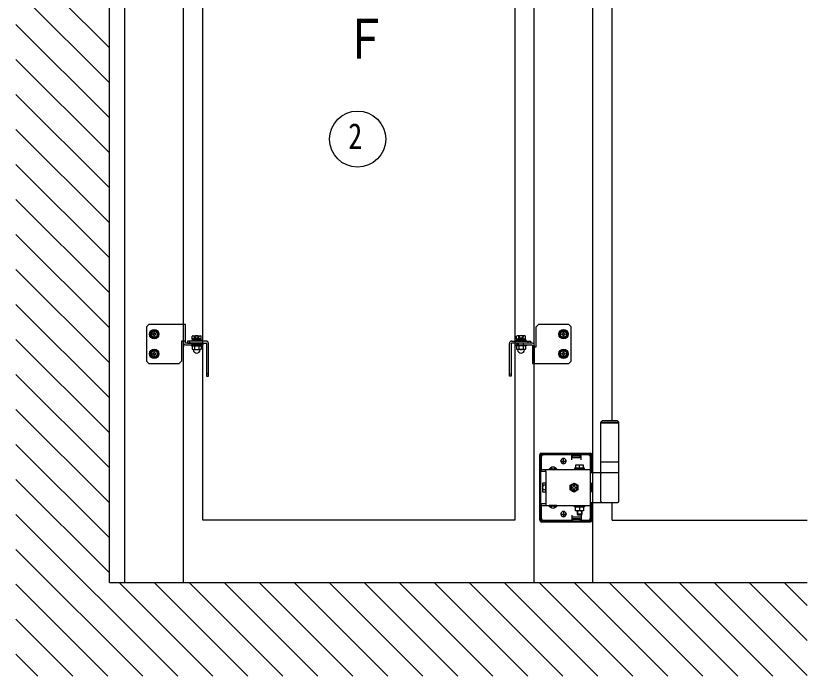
# Model space of a CAD drawing. Units: millimetres, scale not verified. Extents: x -4205 to 4205, y -2970 to 2970.
# Drawn here: x 1845 to 2860, y -301 to 546 of the extents above; entities that cross this region are included whole.
import ezdxf
from ezdxf.enums import TextEntityAlignment as Align

# ---------------------------------------------------------------- set-up
doc = ezdxf.new("R2010")
doc.units = ezdxf.units.MM
doc.header["$LTSCALE"] = 20
doc.layers.add('0-3_YKK_A1', color=4, linetype='Continuous')
doc.layers.add('0-4_YKK_D', color=6, linetype='Continuous')
doc.styles.add('ＭＳ ゴシック', font='')
doc.styles.get('ＭＳ ゴシック').set_extended_font_data('MS Gothic')

msp = doc.modelspace()

# ---------------------------------------------------------------- linework, layer by layer
at = {"layer": '0-3_YKK_A1'}
for p, q in [((1985.23, -181), (1985.23, 1115.5)), ((2060.23, -181), (2060.23, 1115.5)), ((2510.23, -181), (2510.23, 1115.5)), ((2585.23, -181), (2585.23, 1115.5)), ((2610.23, 27), (2610.23, 922)), ((1965.23, 505.09), (1845.23, 625.09)), ((1965.23, 460.18), (1845.23, 580.18)), ((1965.23, 415.28), (1845.23, 535.28)), ((1965.23, 370.38), (1845.23, 490.38)), ((1965.23, 325.48), (1845.23, 445.48)), ((1965.23, 280.58), (1845.23, 400.58)), ((1965.23, 235.68), (1845.23, 355.68)), ((1965.23, 190.78), (1845.23, 310.78)), ((1965.23, 145.88), (1845.23, 265.88)), ((1965.23, 100.97), (1845.23, 220.97)), ((1965.23, 56.07), (1845.23, 176.07)), ((2015.72, 150.25), (2012.72, 147.25)), ((2012.72, 147.25), (2012.73, 103.25)), ((2060.23, 129.05), (2060.22, 150.25)), ((2062.73, 127), (2062.72, 150.25)), ((2515.73, 150.25), (2512.73, 147.25)), ((2512.73, 121.45), (2512.73, 147.25)), ((2554.73, 150.25), (2515.73, 150.25)), ((2554.73, 150.25), (2557.73, 147.25)), ((2557.73, 103.25), (2557.73, 147.25)), ((2072.23, 135.8), (2071.45, 135.35)), ((2072.23, 135.8), (2082.23, 135.8)), ((2074.34, 131.8), (2074.34, 135.35)), ((2080.11, 131.8), (2080.11, 135.35)), ((2082.23, 135.8), (2083, 135.35)), ((2083, 131.8), (2083, 135.35)), ((2488.23, 135.8), (2487.45, 135.35)), ((2487.45, 131.8), (2487.45, 135.35)), ((2498.23, 135.8), (2488.23, 135.8)), ((2490.34, 131.8), (2490.34, 135.35)), ((2496.11, 131.8), (2496.11, 135.35)), ((2498.23, 135.8), (2499, 135.35)), ((1965.23, 11.17), (1845.23, 131.17)), ((2057.73, 129.05), (2057.73, 103.25)), ((2060.23, 123.5), (2060.23, 121.45)), ((2085.23, 126.5), (2063.23, 126.5)), ((2063.23, 124), (2085.23, 124)), ((2065.23, 129), (2065.23, 126.5)), ((2068.23, 126.5), (2068.23, 129)), ((2083.48, 130.6), (2070.98, 130.6)), ((2070.98, 130.6), (2070.98, 129)), ((2083.48, 129), (2070.98, 129)), ((2071.45, 122.55), (2072.23, 123)), ((2071.65, 130.6), (2071.65, 131.8)), ((2072.23, 123), (2082.23, 123)), ((2073.97, 124), (2073.97, 126.5)), ((2073.98, 124), (2073.98, 123)), ((2074.34, 122.55), (2074.34, 118.45)), ((2080.11, 122.55), (2080.11, 118.45)), ((2080.47, 124), (2080.47, 126.5)), ((2080.48, 124), (2080.48, 123)), ((2082.23, 124), (2082.23, 126.5)), ((2083, 122.55), (2082.23, 123)), ((2082.8, 130.6), (2082.8, 131.8)), ((2083.48, 130.6), (2083.48, 129)), ((2085.23, 126.5), (2085.23, 124)), ((2089.73, 126), (2089.73, 84)), ((2092.23, 84), (2092.23, 126)), ((2478.23, 84), (2478.23, 126)), ((2480.73, 126), (2480.73, 84)), ((2505.23, 126.5), (2481.23, 126.5)), ((2507.23, 126.5), (2485.23, 126.5)), ((2485.23, 126.5), (2485.23, 124)), ((2485.23, 124), (2507.23, 124)), ((2486.98, 130.6), (2499.48, 130.6)), ((2486.98, 130.6), (2486.98, 129)), ((2486.98, 129), (2499.48, 129)), ((2487.45, 122.55), (2488.23, 123)), ((2487.65, 130.6), (2487.65, 131.8)), ((2488.23, 124), (2488.23, 126.5)), ((2498.23, 123), (2488.23, 123)), ((2489.98, 124), (2489.98, 126.5)), ((2489.98, 124), (2489.98, 123)), ((2490.34, 122.55), (2490.34, 118.45)), ((2496.11, 122.55), (2496.11, 118.45)), ((2496.48, 124), (2496.48, 126.5)), ((2496.48, 124), (2496.48, 123)), ((2499, 122.55), (2498.23, 123)), ((2498.8, 130.6), (2498.8, 131.8)), ((2499.48, 130.6), (2499.48, 129)), ((2502.23, 126.5), (2502.23, 129)), ((2507.73, 123.5), (2507.73, 100.25)), ((2510.23, 123.5), (2510.23, 121.45)), ((2510.23, 121.45), (2510.23, 100.25)), ((2015.73, 100.25), (2012.73, 103.25)), ((2054.73, 100.25), (2057.73, 103.25)), ((2554.73, 100.25), (2557.73, 103.25)), ((2015.73, 100.25), (2054.73, 100.25)), ((1965.23, -33.73), (1845.23, 86.27)), ((2092.23, 87), (2089.73, 87)), ((2089.73, 84), (2092.23, 84)), ((2478.23, 87), (2480.73, 87)), ((2480.73, 84), (2478.23, 84)), ((1965.23, -78.63), (1845.23, 41.37)), ((2597.73, 27), (2595.73, 25)), ((2595.73, 25), (2618.73, 25)), ((2595.73, 24), (2618.73, 24)), ((2597.73, 27), (2616.73, 27)), ((2616.73, 27), (2618.73, 25)), ((1965.23, -123.53), (1845.23, -3.53)), ((2517.23, -101), (2517.23, -17)), ((2518.73, -101), (2518.73, -17)), ((2519.23, -15), (2582.23, -15)), ((2519.23, -16.5), (2582.23, -16.5)), ((2519.23, -20), (2519.23, -38.3)), ((2558.23, -17), (2522.23, -17)), ((2558.23, -23.5), (2558.23, -17)), ((2570.23, -18), (2558.23, -18)), ((2559.23, -19.5), (2559.23, -16.5)), ((2559.23, -19.5), (2569.23, -19.5)), ((2569.23, -19.5), (2569.23, -16.5)), ((2570.23, -23.5), (2570.23, -17)), ((2579.23, -17), (2570.23, -17)), ((2573.73, -16.5), (2573.73, -15)), ((2581.73, -16.5), (2581.73, -15)), ((2582.23, -98), (2582.23, -20)), ((2582.73, -40), (2582.73, -17)), ((2584.23, -40), (2584.23, -17)), ((2543.73, -25), (2551.73, -25)), ((2544.48, -25.25), (2544.48, -24.75)), ((2547.73, -29), (2547.73, -21)), ((2550.98, -25.25), (2550.98, -24.75)), ((2570.23, -21), (2558.23, -21)), ((2563.23, -30.2), (2563.23, -34.2)), ((2573.23, -30.2), (2563.23, -30.2)), ((2573.23, -34.2), (2573.23, -30.2)), ((2595.73, -26), (2618.73, -26)), ((2519.23, -35.8), (2582.23, -35.8)), ((2525.23, -38.3), (2519.23, -38.3)), ((2525.23, -38.3), (2525.23, -35.8)), ((2525.23, -38.3), (2525.23, -79.7)), ((2529.48, -35.29), (2529.48, -35.8)), ((2538.98, -35.29), (2529.48, -35.29)), ((2538.98, -35.8), (2529.48, -35.8)), ((2531.88, -33.3), (2533.08, -35.77)), ((2533.08, -35.77), (2534.23, -36.38)), ((2535.37, -35.77), (2534.23, -36.38)), ((2536.58, -33.3), (2535.37, -35.77)), ((2538.98, -35.29), (2538.98, -35.8)), ((2561.98, -34.2), (2561.98, -35.8)), ((2574.48, -34.2), (2561.98, -34.2)), ((2561.98, -35.8), (2574.48, -35.8)), ((2563.23, -34.2), (2573.23, -34.2)), ((2568.23, -34.2), (2568.23, -30.63)), ((2574.48, -35.8), (2574.48, -34.2)), ((2585.23, -40), (2582.23, -40)), ((2582.73, -38.3), (2584.23, -38.3)), ((2618.73, -40), (2585.23, -40)), ((1965.23, -168.43), (1845.23, -48.43)), ((2595.73, -76.5), (2595.73, -41.5)), ((2618.73, -76.5), (2618.73, -41.5)), ((2520.93, -54), (2521.37, -53.23)), ((2520.93, -54), (2520.93, -64)), ((2524.93, -53.23), (2521.37, -53.23)), ((2524.93, -56.11), (2521.37, -56.11)), ((2524.93, -64.77), (2524.93, -53.23)), ((2524.93, -55.1), (2525.23, -55.1)), ((2524.93, -62.9), (2524.93, -55.1)), ((2556.23, -56.11), (2561.23, -53.23)), ((2556.23, -61.89), (2556.23, -56.11)), ((2558.08, -58.4), (2559.31, -58.4)), ((2558.08, -59.6), (2558.08, -58.4)), ((2559.31, -59.6), (2558.08, -59.6)), ((2560.63, -57.09), (2560.63, -55.85)), ((2560.63, -55.85), (2561.83, -55.85)), ((2561.23, -53.23), (2566.23, -56.11)), ((2561.83, -55.85), (2561.83, -57.09)), ((2564.38, -59.6), (2563.14, -59.6)), ((2566.23, -56.11), (2566.23, -61.89)), ((2520.93, -64), (2521.37, -64.77)), ((2524.93, -61.89), (2521.37, -61.89)), ((2524.93, -64.77), (2521.37, -64.77)), ((2524.93, -62.9), (2525.23, -62.9)), ((2561.23, -64.77), (2556.23, -61.89)), ((2566.23, -61.89), (2561.23, -64.77)), ((2561.83, -60.91), (2561.83, -62.15)), ((2525.23, -79.7), (2519.23, -79.7)), ((2519.23, -79.7), (2519.23, -98)), ((2525.23, -79.7), (2525.23, -82.2)), ((2582.23, -78), (2585.23, -78)), ((2582.73, -101), (2582.73, -78)), ((2582.73, -79.7), (2584.23, -79.7)), ((2584.23, -101), (2584.23, -78)), ((2585.23, -78), (2617.23, -78)), ((2610.23, -101), (2610.23, -78)), ((2519.23, -82.2), (2582.23, -82.2)), ((2538.98, -82.2), (2529.48, -82.2)), ((2529.48, -82.71), (2529.48, -82.2)), ((2538.98, -82.71), (2529.48, -82.71)), ((2531.88, -84.7), (2533.08, -82.23)), ((2533.08, -82.23), (2534.23, -81.62)), ((2535.37, -82.23), (2534.23, -81.62)), ((2536.58, -84.7), (2535.37, -82.23)), ((2538.98, -82.71), (2538.98, -82.2)), ((2547.73, -89), (2547.73, -97)), ((2561.98, -82.2), (2574.48, -82.2)), ((2561.98, -83.8), (2561.98, -82.2)), ((2574.48, -83.8), (2561.98, -83.8)), ((2563.23, -88.8), (2563.23, -83.8)), ((2563.23, -83.8), (2573.23, -83.8)), ((2573.23, -88.8), (2563.23, -88.8)), ((2565.03, -82.2), (2565.03, -83.8)), ((2565.23, -88.8), (2565.23, -93.2)), ((2565.77, -88.8), (2565.77, -93.74)), ((2568.23, -83.8), (2568.23, -88.37)), ((2570.69, -88.8), (2570.69, -93.74)), ((2571.23, -88.8), (2571.23, -93.2)), ((2571.43, -82.2), (2571.43, -83.8)), ((2573.23, -83.8), (2573.23, -88.8)), ((2574.48, -82.2), (2574.48, -83.8)), ((2052.89, -301), (1845.23, -93.33)), ((2519.23, -101.5), (2582.23, -101.5)), ((2522.23, -101), (2558.23, -101)), ((2543.73, -93), (2551.73, -93)), ((2544.48, -92.75), (2544.48, -93.25)), ((2550.98, -92.75), (2550.98, -93.25)), ((2558.23, -94.5), (2558.23, -101)), ((2570.23, -97), (2558.23, -97)), ((2570.23, -100), (2558.23, -100)), ((2559.23, -98.5), (2559.23, -101.5)), ((2559.23, -98.5), (2569.23, -98.5)), ((2565.23, -93.2), (2566.23, -94.2)), ((2571.23, -93.2), (2565.23, -93.2)), ((2570.23, -94.2), (2566.23, -94.2)), ((2569.23, -98.5), (2569.23, -101.5)), ((2571.23, -93.2), (2570.23, -94.2)), ((2570.23, -94.5), (2570.23, -101)), ((2570.23, -101), (2579.23, -101)), ((2573.73, -103), (2573.73, -101.5)), ((2581.73, -103), (2581.73, -101.5)), ((2610.23, -101), (2860.23, -101)), ((2519.23, -103), (2582.23, -103)), ((2007.99, -301), (1845.23, -138.24)), ((1965.23, -181), (2860.23, -181)), ((2097.79, -301), (1977.79, -181)), ((2142.69, -301), (2022.69, -181)), ((2187.6, -301), (2067.6, -181)), ((2232.5, -301), (2112.5, -181)), ((2277.4, -301), (2157.4, -181)), ((2322.3, -301), (2202.3, -181)), ((2367.2, -301), (2247.2, -181)), ((2412.1, -301), (2292.1, -181)), ((2457, -301), (2337, -181)), ((2501.9, -301), (2381.9, -181)), ((2546.81, -301), (2426.81, -181)), ((2591.71, -301), (2471.71, -181)), ((2636.61, -301), (2516.61, -181)), ((2681.51, -301), (2561.51, -181)), ((2726.41, -301), (2606.41, -181)), ((2771.31, -301), (2651.31, -181)), ((2816.21, -301), (2696.21, -181)), ((2860.23, -300.11), (2741.11, -181)), ((2860.23, -255.21), (2786.02, -181)), ((2860.23, -210.31), (2830.92, -181)), ((1963.09, -301), (1845.23, -183.14)), ((1918.19, -301), (1845.23, -228.04)), ((1873.29, -301), (1845.23, -272.94))]:
    msp.add_line(p, q, dxfattribs=at)
for points in [[(1965.23, -181), (1965.23, 1119), (1845.23, 1119)], [(2062.72, 150.25), (2060.22, 150.25), (2015.72, 150.25)], [(2021.41, 138.19), (2020.48, 138.19), (2020.48, 137.31), (2021.41, 137.31)], [(2023.17, 139.07), (2023.17, 140), (2022.29, 140), (2022.29, 139.07)], [(2022.29, 136.43), (2022.29, 135.5), (2023.17, 135.5), (2023.17, 136.43)], [(2024.05, 137.31), (2024.98, 137.31), (2024.98, 138.19), (2024.05, 138.19)], [(2083, 131.8), (2071.45, 131.8), (2071.45, 135.35)], [(2074.18, 135.8), (2075.33, 133.44), (2077.23, 132.43)], [(2080.27, 135.8), (2079.13, 133.44), (2077.23, 132.43)], [(2487.45, 131.8), (2499, 131.8), (2499, 135.35)], [(2490.18, 135.8), (2491.33, 133.44), (2493.23, 132.43)], [(2496.27, 135.8), (2495.13, 133.44), (2493.23, 132.43)], [(2546.41, 137.31), (2545.48, 137.31), (2545.48, 138.19), (2546.41, 138.19)], [(2547.29, 139.07), (2547.29, 140), (2548.17, 140), (2548.17, 139.07)], [(2548.17, 136.43), (2548.17, 135.5), (2547.29, 135.5), (2547.29, 136.43)], [(2549.05, 138.19), (2549.98, 138.19), (2549.98, 137.31), (2549.05, 137.31)], [(2062.73, 129.05), (2060.23, 129.05), (2057.73, 129.05)], [(2089.23, 129), (2085.23, 129), (2065.23, 129)], [(2065.23, 126.5), (2085.23, 126.5), (2089.23, 126.5)], [(2071.45, 122.55), (2071.45, 118.45), (2072.23, 118), (2082.23, 118)], [(2083, 122.55), (2083, 118.45), (2082.23, 118)], [(2481.23, 129), (2505.23, 129), (2505.23, 126.5)], [(2487.45, 122.55), (2487.45, 118.45), (2488.23, 118)], [(2499, 122.55), (2499, 118.45), (2498.23, 118), (2488.23, 118)], [(2021.41, 113.19), (2020.48, 113.19), (2020.48, 112.31), (2021.41, 112.31)], [(2023.17, 114.07), (2023.17, 115), (2022.29, 115), (2022.29, 114.07)], [(2024.05, 112.31), (2024.98, 112.31), (2024.98, 113.19), (2024.05, 113.19)], [(2507.73, 121.45), (2510.23, 121.45), (2512.73, 121.45)], [(2546.41, 112.31), (2545.48, 112.31), (2545.48, 113.19), (2546.41, 113.19)], [(2547.29, 114.07), (2547.29, 115), (2548.17, 115), (2548.17, 114.07)], [(2549.05, 113.19), (2549.98, 113.19), (2549.98, 112.31), (2549.05, 112.31)], [(2022.29, 111.43), (2022.29, 110.5), (2023.17, 110.5), (2023.17, 111.43)], [(2548.17, 111.43), (2548.17, 110.5), (2547.29, 110.5), (2547.29, 111.43)], [(2507.73, 100.25), (2510.23, 100.25), (2554.73, 100.25)], [(2595.73, -40), (2595.73, -26), (2595.73, 25)], [(2618.73, -40), (2618.73, -26), (2618.73, 25)], [(2563.14, -58.4), (2564.38, -58.4), (2564.38, -59.6)], [(2582.23, -64.1), (2584.23, -64.1), (2584.23, -53.9), (2582.23, -53.9)], [(2561.83, -62.15), (2560.63, -62.15), (2560.63, -60.91)]]:
    msp.add_lwpolyline(points, dxfattribs=at)
for points in [[(2085.23, 1099), (2485.23, 1099), (2485.23, -101), (2085.23, -101)], [(2022.73, 133.13), (2026.73, 135.44), (2026.73, 140.06), (2022.73, 142.37), (2018.73, 140.06), (2018.73, 135.44)], [(2547.73, 133.13), (2543.73, 135.44), (2543.73, 140.06), (2547.73, 142.37), (2551.73, 140.06), (2551.73, 135.44)], [(2070.73, 124), (2070.73, 123), (2083.73, 123), (2083.73, 124)], [(2499.73, 124), (2499.73, 123), (2486.73, 123), (2486.73, 124)], [(2022.73, 108.13), (2026.73, 110.44), (2026.73, 115.06), (2022.73, 117.37), (2018.73, 115.06), (2018.73, 110.44)], [(2547.73, 108.13), (2543.73, 110.44), (2543.73, 115.06), (2547.73, 117.37), (2551.73, 115.06), (2551.73, 110.44)]]:
    msp.add_lwpolyline(points, close=True, dxfattribs=at)
for centre, radius in [((2022.73, 137.75), 6), ((2022.73, 137.75), 4.7), ((2547.73, 137.75), 6), ((2547.73, 137.75), 4.7), ((2022.73, 137.75), 4), ((2547.73, 137.75), 4), ((2022.73, 112.75), 6), ((2022.73, 112.75), 4.7), ((2022.73, 112.75), 4), ((2547.73, 112.75), 6), ((2547.73, 112.75), 4.7), ((2547.73, 112.75), 4)]:
    msp.add_circle(centre, radius, dxfattribs=at)
for centre, radius, start, end in [((2021.41, 139.07), 0.88, 270, 0), ((2021.41, 136.43), 0.88, 0, 90), ((2024.05, 139.07), 0.88, 180, 270), ((2024.05, 136.43), 0.88, 90, 180), ((2072.9, 133.24), 2.56, 55.61575, 124.38425), ((2077.23, 126.25), 9.55, 72.41205, 107.58795), ((2081.56, 133.24), 2.56, 55.61575, 124.38425), ((2488.9, 133.24), 2.56, 55.61575, 124.38425), ((2493.23, 126.25), 9.55, 72.41205, 107.58795), ((2497.56, 133.24), 2.56, 55.61575, 124.38425), ((2546.41, 139.07), 0.88, 270, 0), ((2546.41, 136.43), 0.88, 0, 90), ((2549.05, 139.07), 0.88, 180, 270), ((2549.05, 136.43), 0.88, 90, 180), ((2063.23, 127), 3, 180.00093, 260.4114), ((2063.23, 127), 0.5, 180.00095, 270.00184), ((2063.23, 127), 3, 260.4114, 270.00095), ((2072.9, 120.44), 2.56, 55.61575, 124.38425), ((2077.23, 113.45), 9.55, 72.41205, 107.58795), ((2081.56, 120.44), 2.56, 55.61575, 124.38425), ((2089.23, 126), 3, 0, 90), ((2089.23, 126), 0.5, 0, 90), ((2481.23, 126), 3, 90, 180), ((2481.23, 126), 0.5, 90, 180), ((2488.9, 120.44), 2.56, 55.61575, 124.38425), ((2493.23, 113.45), 9.55, 72.41205, 107.58795), ((2497.56, 120.44), 2.56, 55.61575, 124.38425), ((2507.23, 123.5), 3, 80.40956, 89.9991), ((2507.23, 123.5), 0.5, 359.9991, 90), ((2507.23, 123.5), 3, 359.99909, 80.40956), ((2021.41, 114.07), 0.88, 270, 0), ((2021.41, 111.43), 0.88, 0, 90), ((2024.05, 114.07), 0.88, 180, 270), ((2024.05, 111.43), 0.88, 90, 180), ((2072.9, 120.56), 2.56, 235.61575, 304.38425), ((2072.25, 117.5), 0.5, 5.73917, 90), ((2077.23, 118), 4.5, 185.73917, 354.26083), ((2077.23, 127.55), 9.55, 252.41205, 287.58795), ((2081.56, 120.56), 2.56, 235.61575, 304.38425), ((2082.2, 117.5), 0.5, 90, 174.26083), ((2488.9, 120.56), 2.56, 235.61575, 304.38425), ((2488.25, 117.5), 0.5, 5.73917, 90), ((2493.23, 118), 4.5, 185.73917, 354.26083), ((2493.23, 127.55), 9.55, 252.41205, 287.58795), ((2497.56, 120.56), 2.56, 235.61575, 304.38425), ((2498.2, 117.5), 0.5, 90, 174.26083), ((2546.41, 114.07), 0.88, 270, 0), ((2546.41, 111.43), 0.88, 0, 90), ((2549.05, 114.07), 0.88, 180, 270), ((2549.05, 111.43), 0.88, 90, 180), ((2519.23, -17), 2, 90, 180), ((2519.23, -17), 0.5, 90, 180), ((2522.23, -20), 3, 90, 180), ((2579.23, -20), 3, 0, 90), ((2582.23, -17), 2, 0, 90), ((2582.23, -17), 0.5, 0, 90), ((2547.73, -24.75), 3.25, 0, 180), ((2547.73, -25.25), 3.25, 180, 0), ((2565.73, -37.63), 7.43, 70.34714, 109.65286), ((2570.73, -37.63), 7.43, 70.34714, 109.65286), ((2534.23, -38.57), 5.77, 34.65097, 145.34903), ((2597.23, -41.5), 1.5, 90, 180), ((2617.23, -41.5), 1.5, 360, 90), ((2523.48, -54.67), 2.56, 145.61575, 214.38425), ((2530.48, -59), 9.55, 162.41205, 197.58795), ((2561.23, -59), 5, 103.11701, 349.84078), ((2561.23, -59), 4.3, 96.72822, 356.22957), ((2559.31, -57.09), 1.31, 270, 0), ((2559.31, -60.91), 1.31, 0, 90), ((2561.23, -59), 5, 349.84078, 103.11701), ((2561.23, -59), 4.3, 356.22957, 96.72822), ((2563.14, -57.09), 1.31, 180, 270), ((2563.14, -60.91), 1.31, 90, 180), ((2523.48, -63.33), 2.56, 145.61575, 214.38425), ((2597.23, -76.5), 1.5, 180, 270), ((2617.23, -76.5), 1.5, 270, 360), ((2534.23, -79.43), 5.77, 214.65097, 325.34903), ((2547.73, -92.75), 3.25, 0, 180), ((2565.73, -81.37), 7.43, 250.34714, 289.65286), ((2570.73, -81.37), 7.43, 250.34714, 289.65286), ((2519.23, -101), 2, 180, 270), ((2519.23, -101), 0.5, 180, 270), ((2522.23, -98), 3, 180, 270), ((2547.73, -93.25), 3.25, 180, 0), ((2579.23, -98), 3, 270, 0), ((2582.23, -101), 0.5, 270, 0), ((2582.23, -101), 2, 270, 0)]:
    msp.add_arc(centre, radius, start, end, dxfattribs=at)
at = {"layer": '0-4_YKK_D'}
msp.add_circle((2283.61, 388.15), 36, dxfattribs=at)

# ---------------------------------------------------------------- texts
at = {"layer": '0-3_YKK_A1', "style": 'ＭＳ ゴシック', "width": 0.8}
msp.add_text('Ｆ', height=51.32, dxfattribs=at).set_placement((2266.03, 475.88), align=Align.BOTTOM_LEFT)
at = {"layer": '0-4_YKK_D', "style": 'ＭＳ ゴシック', "width": 0.8}
msp.add_text('2', height=32.99, dxfattribs=at).set_placement((2271.61, 365.65), align=Align.BOTTOM_LEFT)

doc.saveas('drawing.dxf')
